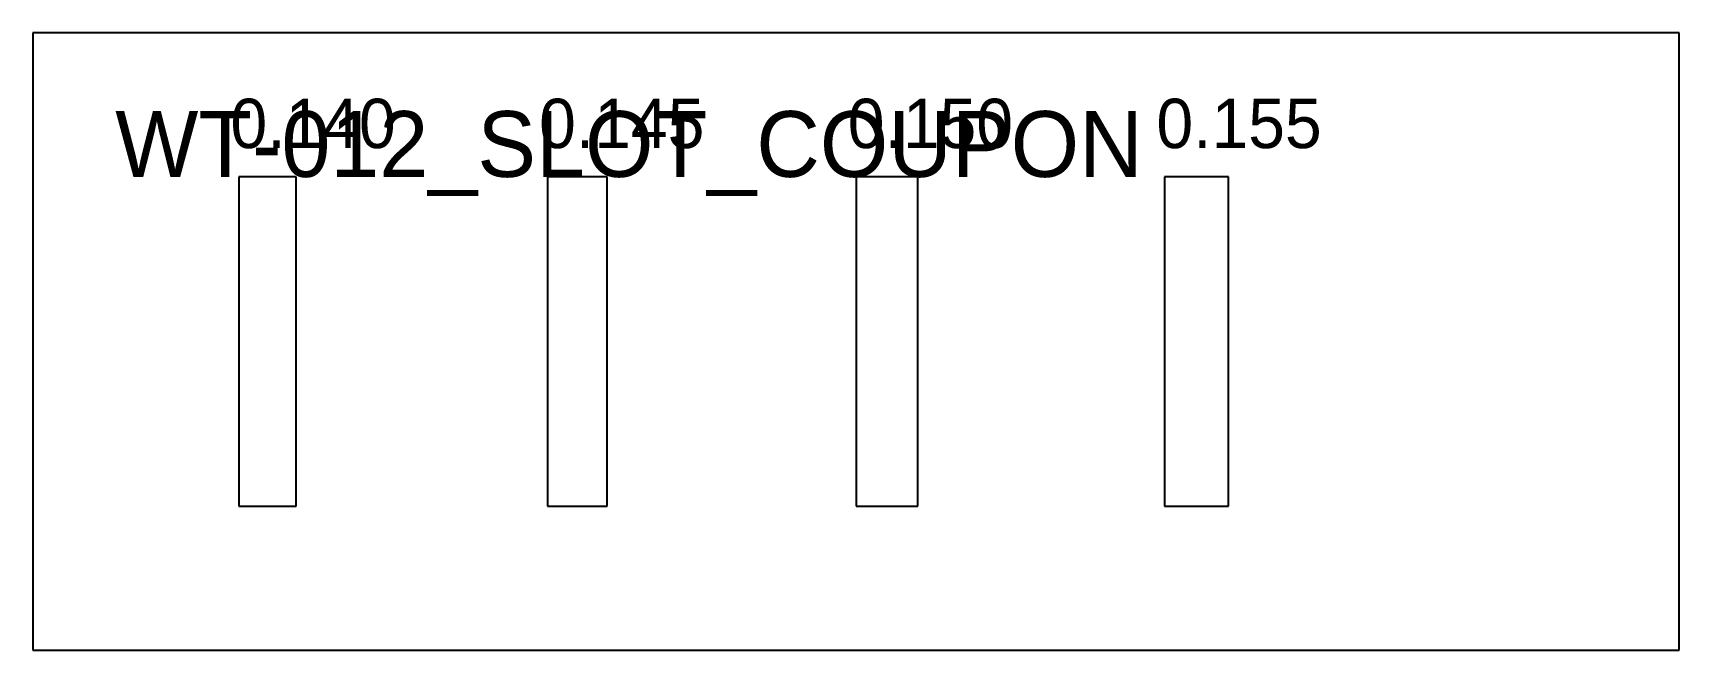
# Model space of a CAD drawing. Extents: x 0 to 4, y 0 to 1.5.
import ezdxf

# ---------------------------------------------------------------- set-up
doc = ezdxf.new("R2010")
doc.units = 0

msp = doc.modelspace()

# ---------------------------------------------------------------- linework, layer by layer
at = {"layer": 'CUT'}
for p, q in [((4, 1.5), (0, 1.5)), ((0, 1.5), (0, 0)), ((4, 0), (4, 1.5)), ((0.64, 1.15), (0.5, 1.15)), ((0.5, 1.15), (0.5, 0.35)), ((0.64, 0.35), (0.64, 1.15)), ((1.395, 1.15), (1.25, 1.15)), ((1.25, 1.15), (1.25, 0.35)), ((1.395, 0.35), (1.395, 1.15)), ((2.15, 1.15), (2, 1.15)), ((2, 1.15), (2, 0.35)), ((2.15, 0.35), (2.15, 1.15)), ((2.905, 1.15), (2.75, 1.15)), ((2.75, 1.15), (2.75, 0.35)), ((2.905, 0.35), (2.905, 1.15)), ((0.5, 0.35), (0.64, 0.35)), ((1.25, 0.35), (1.395, 0.35)), ((2, 0.35), (2.15, 0.35)), ((2.75, 0.35), (2.905, 0.35)), ((0, 0), (4, 0))]:
    msp.add_line(p, q, dxfattribs=at)

# ---------------------------------------------------------------- texts
at = {"layer": 'ETCH'}
for s, height, p in [('0.140', 0.12, (0.48, 1.22)), ('0.145', 0.12, (1.23, 1.22)), ('0.150', 0.12, (1.98, 1.22)), ('0.155', 0.12, (2.73, 1.22)), ('WT-012_SLOT_COUPON', 0.16, (0.2, 1.15))]:
    msp.add_text(s, height=height, dxfattribs=at).set_placement(p)

doc.saveas('drawing.dxf')
